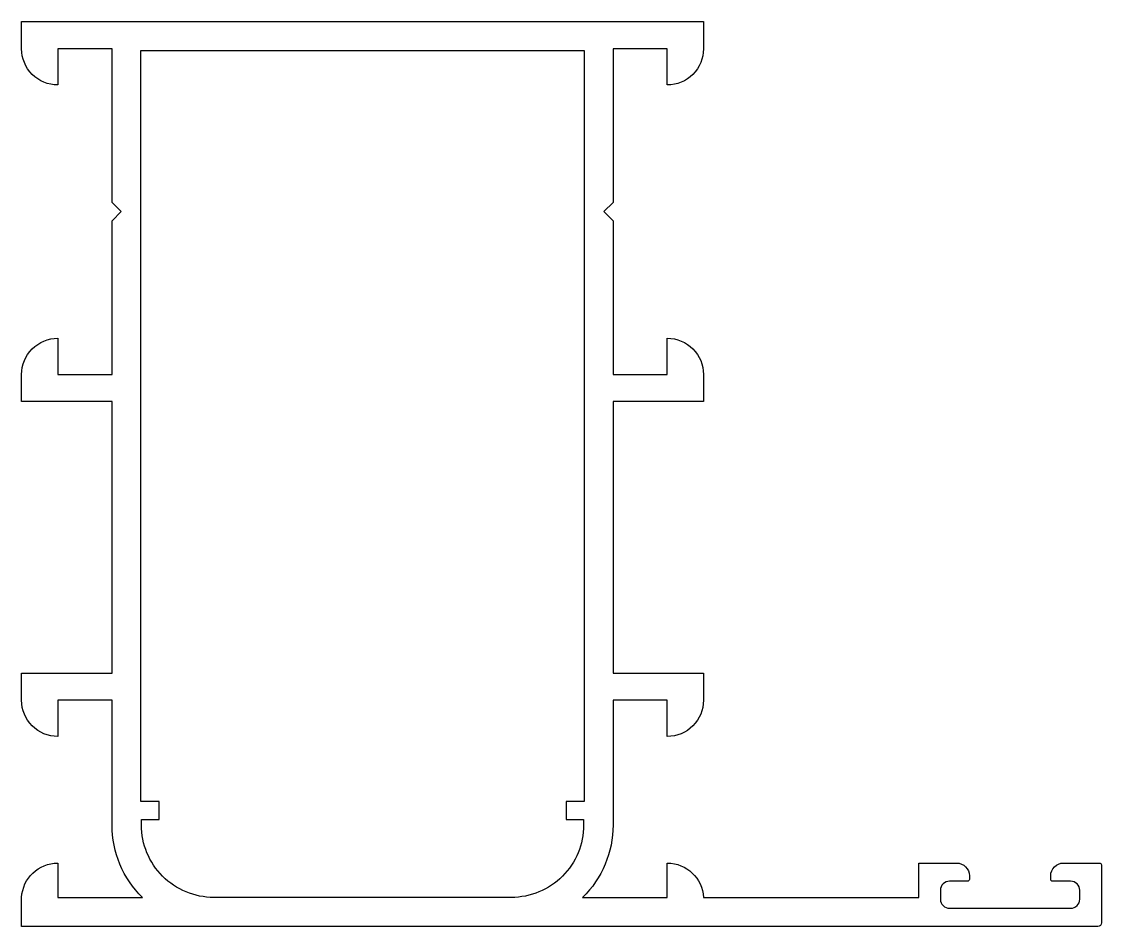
# Model space of a CAD drawing. Extents: x 1066.8 to 1126.5, y -254.5 to -204.5.
import ezdxf

# ---------------------------------------------------------------- set-up
doc = ezdxf.new("R2010")
doc.units = 0
doc.header["$LTSCALE"] = 15
doc.layers.get('0').update_dxf_attribs({"linetype": 'CONTINUOUS'})

msp = doc.modelspace()

# ---------------------------------------------------------------- linework, layer by layer
at = {"color": 0}
for points in [[(1126.458, -254.311, -0.414214), (1126.258, -254.511), (1066.761, -254.511), (1066.761, -252.911, -0.399638), (1068.758, -251.011), (1068.758, -252.911), (1073.439, -252.911, -0.201566), (1071.758, -248.911), (1071.758, -242.013), (1068.758, -242.013), (1068.758, -244.013, -0.414214), (1066.758, -242.013), (1066.758, -240.513), (1071.758, -240.513), (1071.758, -225.511), (1066.758, -225.511), (1066.758, -224.011, -0.414214), (1068.758, -222.011), (1068.758, -224.011), (1071.758, -224.011), (1071.758, -215.511), (1072.258, -215.011), (1071.758, -214.511), (1071.758, -206.011), (1068.758, -206.011), (1068.758, -208.011, -0.414214), (1066.758, -206.011), (1066.758, -204.511), (1104.458, -204.511), (1104.458, -206.011, -0.414214), (1102.458, -208.011), (1102.458, -206.011), (1099.458, -206.011), (1099.458, -214.511), (1098.958, -215.011), (1099.458, -215.511), (1099.458, -224.011), (1102.458, -224.011), (1102.458, -222.011, -0.414214), (1104.458, -224.011), (1104.458, -225.511), (1099.458, -225.511), (1099.458, -240.513), (1104.458, -240.513), (1104.458, -242.013, -0.414214), (1102.458, -244.013), (1102.458, -242.013), (1099.458, -242.013), (1099.458, -248.911, -0.201566), (1097.778, -252.911), (1102.458, -252.911), (1102.458, -251.011, -0.39875), (1104.458, -252.911), (1116.358, -252.911), (1116.358, -251.011), (1118.458, -251.011, -0.414214), (1119.158, -251.711), (1119.158, -251.911, -0.414214), (1119.058, -252.011), (1118.058, -252.011, 0.414214), (1117.558, -252.511), (1117.558, -253.011, 0.414214), (1118.058, -253.511), (1124.758, -253.511, 0.414214), (1125.258, -253.011), (1125.258, -252.511, 0.414214), (1124.758, -252.011), (1123.758, -252.011, -0.414214), (1123.658, -251.911), (1123.658, -251.711, -0.414214), (1124.358, -251.011), (1126.358, -251.011, -0.414214), (1126.458, -251.111)], [(1093.833, -252.911), (1077.384, -252.911, -0.414214), (1073.384, -248.911), (1073.384, -248.611), (1074.358, -248.611), (1074.358, -247.611), (1073.358, -247.611), (1073.358, -206.111), (1097.858, -206.111), (1097.858, -247.611), (1096.858, -247.611), (1096.858, -248.611), (1097.833, -248.611), (1097.833, -248.911, -0.414214)]]:
    msp.add_lwpolyline(points, format="xyb", close=True, dxfattribs=at)

doc.saveas('drawing.dxf')
